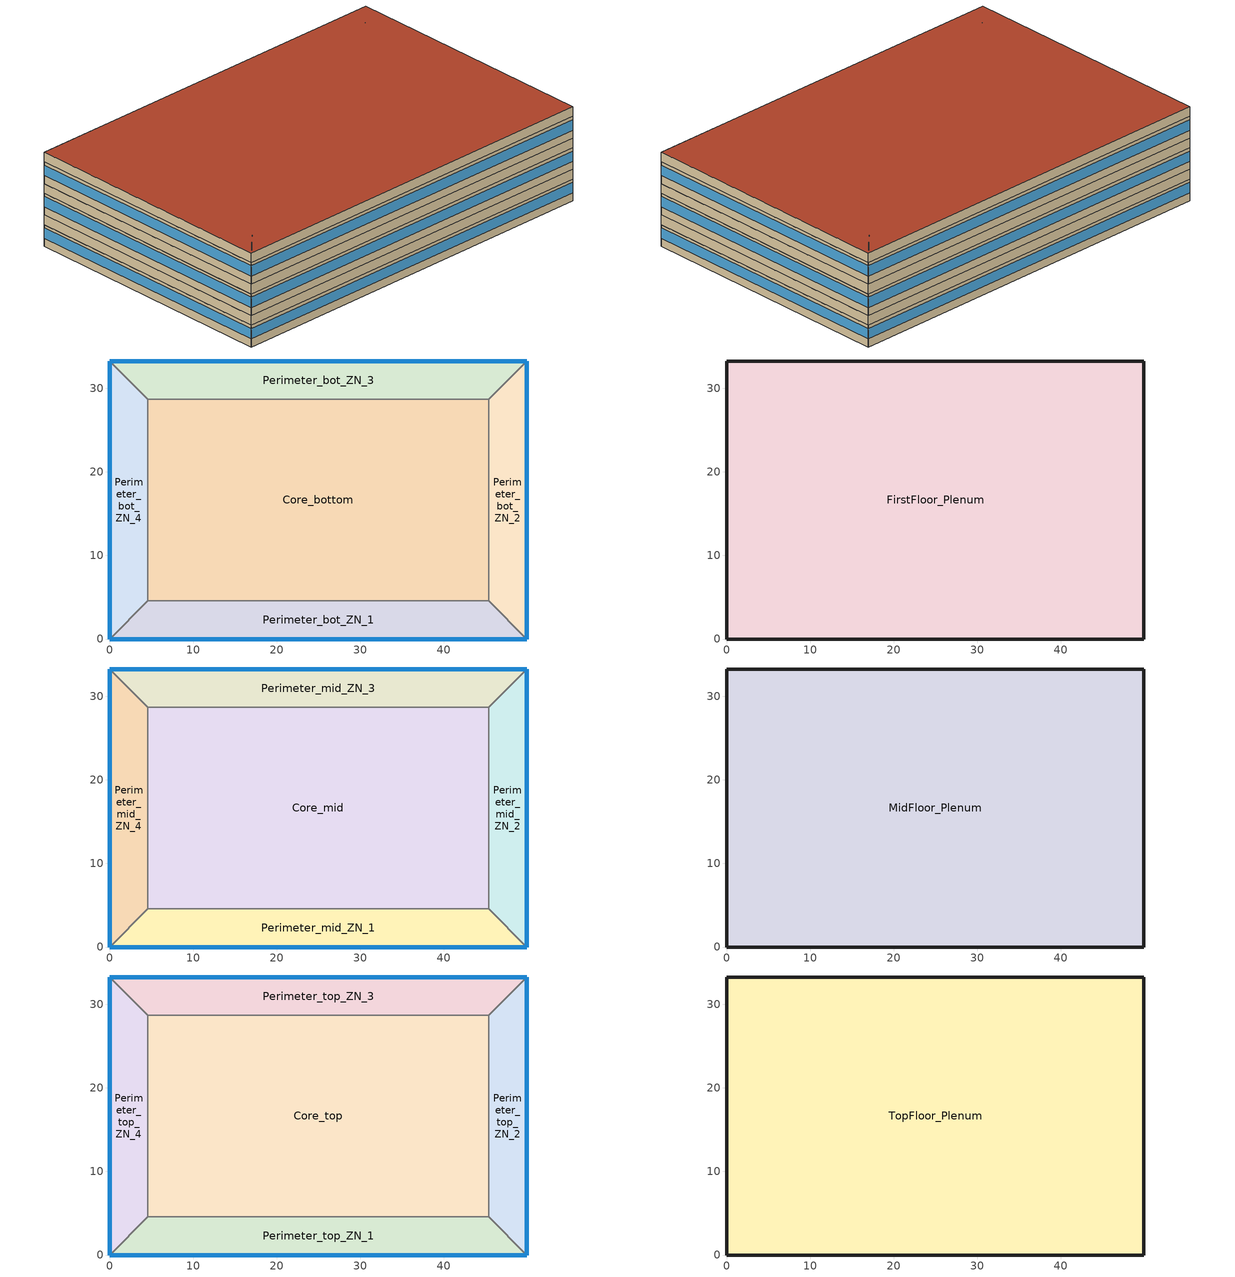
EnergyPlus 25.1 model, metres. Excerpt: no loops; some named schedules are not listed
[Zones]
Core_bottom
 floor ground (ext-slab): 45.34,28.7 45.34,4.57 4.57,4.57 4.57,28.7 z0
 wall to Perimeter_bot_ZN_2 (int-walls): 45.34,4.57 45.34,28.7 z0:2.74
 wall to Perimeter_bot_ZN_3 (int-walls): 45.34,28.7 4.57,28.7 z0:2.74
 wall to Perimeter_bot_ZN_1 (int-walls): 4.57,4.57 45.34,4.57 z0:2.74
 wall to Perimeter_bot_ZN_4 (int-walls): 4.57,28.7 4.57,4.57 z0:2.74
Perimeter_bot_ZN_1
 floor ground (ext-slab): 0,0 4.57,4.57 45.34,4.57 49.91,0 z0
 wall outside (Steel Frame Non-res Ext Wall): 0,0 49.91,0 z0:2.74
 wall to Perimeter_bot_ZN_2 (int-walls): 49.91,0 45.34,4.57 z0:2.74
 wall to Perimeter_bot_ZN_4 (int-walls): 4.57,4.57 0,0 z0:2.74
 window (Window Non-res Fixed): 0,0 49.91,0 z1.02:2.33
Perimeter_bot_ZN_2
 floor ground (ext-slab): 49.91,0 45.34,4.57 45.34,28.7 49.91,33.27 z0
 wall outside (Steel Frame Non-res Ext Wall): 49.91,0 49.91,33.27 z0:2.74
 wall to Perimeter_bot_ZN_3 (int-walls): 49.91,33.27 45.34,28.7 z0:2.74
 window (Window Non-res Fixed): 49.91,0 49.91,33.27 z1.02:2.33
Perimeter_bot_ZN_3
 floor ground (ext-slab): 49.91,33.27 45.34,28.7 4.57,28.7 0,33.27 z0
 wall outside (Steel Frame Non-res Ext Wall): 49.91,33.27 0,33.27 z0:2.74
 wall to Perimeter_bot_ZN_4 (int-walls): 0,33.27 4.57,28.7 z0:2.74
 window (Window Non-res Fixed): 49.91,33.27 0,33.27 z1.02:2.33
Perimeter_bot_ZN_4
 floor ground (ext-slab): 0,33.27 4.57,28.7 4.57,4.57 0,0 z0
 wall outside (Steel Frame Non-res Ext Wall): 0,33.27 0,0 z0:2.74
 window (Window Non-res Fixed): 0,33.27 0,0 z1.02:2.33
FirstFloor_Plenum
 floor to Perimeter_bot_ZN_1 (DropCeiling): 45.34,4.57 49.91,0 0,0 4.57,4.57 z2.74
 floor to Perimeter_bot_ZN_2 (DropCeiling): 49.91,0 45.34,4.57 45.34,28.7 49.91,33.27 z2.74
 floor to Perimeter_bot_ZN_3 (DropCeiling): 0,33.27 49.91,33.27 45.34,28.7 4.57,28.7 z2.74
 floor to Perimeter_bot_ZN_4 (DropCeiling): 4.57,28.7 4.57,4.57 0,0 0,33.27 z2.74
 floor to Core_bottom (DropCeiling): 4.57,4.57 4.57,28.7 45.34,28.7 45.34,4.57 z2.74
 wall outside (Steel Frame Non-res Ext Wall): 49.91,0 49.91,33.27 0,33.27 0,0 49.91,0 z2.74:3.96
Core_mid
 floor to FirstFloor_Plenum (INT-FLOOR-TOPSIDE): 4.57,4.57 4.57,28.7 45.34,28.7 45.34,4.57 z3.96
 wall to Perimeter_mid_ZN_2 (int-walls): 45.34,4.57 45.34,28.7 z3.96:6.71
 wall to Perimeter_mid_ZN_3 (int-walls): 45.34,28.7 4.57,28.7 z3.96:6.71
 wall to Perimeter_mid_ZN_1 (int-walls): 4.57,4.57 45.34,4.57 z3.96:6.71
 wall to Perimeter_mid_ZN_4 (int-walls): 4.57,28.7 4.57,4.57 z3.96:6.71
Perimeter_mid_ZN_1
 floor to FirstFloor_Plenum (INT-FLOOR-TOPSIDE): 0,0 4.57,4.57 45.34,4.57 49.91,0 z3.96
 wall outside (Steel Frame Non-res Ext Wall): 0,0 49.91,0 z3.96:6.71
 wall to Perimeter_mid_ZN_2 (int-walls): 49.91,0 45.34,4.57 z3.96:6.71
 wall to Perimeter_mid_ZN_4 (int-walls): 4.57,4.57 0,0 z3.96:6.71
 window (Window Non-res Fixed): 0,0 49.91,0 z4.98:6.29
Perimeter_mid_ZN_2
 floor to FirstFloor_Plenum (INT-FLOOR-TOPSIDE): 49.91,0 45.34,4.57 45.34,28.7 49.91,33.27 z3.96
 wall outside (Steel Frame Non-res Ext Wall): 49.91,0 49.91,33.27 z3.96:6.71
 wall to Perimeter_mid_ZN_3 (int-walls): 49.91,33.27 45.34,28.7 z3.96:6.71
 window (Window Non-res Fixed): 49.91,0 49.91,33.27 z4.98:6.29
Perimeter_mid_ZN_3
 floor to FirstFloor_Plenum (INT-FLOOR-TOPSIDE): 49.91,33.27 45.34,28.7 4.57,28.7 0,33.27 z3.96
 wall outside (Steel Frame Non-res Ext Wall): 49.91,33.27 0,33.27 z3.96:6.71
 wall to Perimeter_mid_ZN_4 (int-walls): 0,33.27 4.57,28.7 z3.96:6.71
 window (Window Non-res Fixed): 49.91,33.27 0,33.27 z4.98:6.29
Perimeter_mid_ZN_4
 floor to FirstFloor_Plenum (INT-FLOOR-TOPSIDE): 0,33.27 4.57,28.7 4.57,4.57 0,0 z3.96
 wall outside (Steel Frame Non-res Ext Wall): 0,33.27 0,0 z3.96:6.71
 window (Window Non-res Fixed): 0,33.27 0,0 z4.98:6.29
MidFloor_Plenum
 floor to Perimeter_mid_ZN_1 (DropCeiling): 0,0 4.57,4.57 45.34,4.57 49.91,0 z6.71
 floor to Perimeter_mid_ZN_2 (DropCeiling): 49.91,33.27 49.91,0 45.34,4.57 45.34,28.7 z6.71
 floor to Perimeter_mid_ZN_3 (DropCeiling): 49.91,33.27 45.34,28.7 4.57,28.7 0,33.27 z6.71
 floor to Perimeter_mid_ZN_4 (DropCeiling): 0,33.27 4.57,28.7 4.57,4.57 0,0 z6.71
 floor to Core_mid (DropCeiling): 45.34,28.7 45.34,4.57 4.57,4.57 4.57,28.7 z6.71
 wall outside (Steel Frame Non-res Ext Wall): 49.91,0 49.91,33.27 0,33.27 0,0 49.91,0 z6.71:7.92
Core_top
 floor to MidFloor_Plenum (INT-FLOOR-TOPSIDE): 45.34,28.7 45.34,4.57 4.57,4.57 4.57,28.7 z7.92
 wall to Perimeter_top_ZN_2 (int-walls): 45.34,4.57 45.34,28.7 z7.92:10.67
 wall to Perimeter_top_ZN_3 (int-walls): 45.34,28.7 4.57,28.7 z7.92:10.67
 wall to Perimeter_top_ZN_1 (int-walls): 4.57,4.57 45.34,4.57 z7.92:10.67
 wall to Perimeter_top_ZN_4 (int-walls): 4.57,28.7 4.57,4.57 z7.92:10.67
Perimeter_top_ZN_1
 floor to MidFloor_Plenum (INT-FLOOR-TOPSIDE): 0,0 4.57,4.57 45.34,4.57 49.91,0 z7.92
 wall outside (Steel Frame Non-res Ext Wall): 0,0 49.91,0 z7.92:10.67
 wall to Perimeter_top_ZN_2 (int-walls): 49.91,0 45.34,4.57 z7.92:10.67
 wall to Perimeter_top_ZN_4 (int-walls): 4.57,4.57 0,0 z7.92:10.67
 window (Window Non-res Fixed): 0,0 49.91,0 z8.95:10.25
Perimeter_top_ZN_2
 floor to MidFloor_Plenum (INT-FLOOR-TOPSIDE): 49.91,0 45.34,4.57 45.34,28.7 49.91,33.27 z7.92
 wall outside (Steel Frame Non-res Ext Wall): 49.91,0 49.91,33.27 z7.92:10.67
 wall to Perimeter_top_ZN_3 (int-walls): 49.91,33.27 45.34,28.7 z7.92:10.67
 window (Window Non-res Fixed): 49.91,0 49.91,33.27 z8.95:10.25
Perimeter_top_ZN_3
 floor to MidFloor_Plenum (INT-FLOOR-TOPSIDE): 49.91,33.27 45.34,28.7 4.57,28.7 0,33.27 z7.92
 wall outside (Steel Frame Non-res Ext Wall): 49.91,33.27 0,33.27 z7.92:10.67
 wall to Perimeter_top_ZN_4 (int-walls): 0,33.27 4.57,28.7 z7.92:10.67
 window (Window Non-res Fixed): 49.91,33.27 0,33.27 z8.95:10.25
Perimeter_top_ZN_4
 floor to MidFloor_Plenum (INT-FLOOR-TOPSIDE): 0,33.27 4.57,28.7 4.57,4.57 0,0 z7.92
 wall outside (Steel Frame Non-res Ext Wall): 0,33.27 0,0 z7.92:10.67
 window (Window Non-res Fixed): 0,33.27 0,0 z8.95:10.25
TopFloor_Plenum
 floor to Perimeter_top_ZN_1 (DropCeiling): 0,0 4.57,4.57 45.34,4.57 49.91,0 z10.67
 floor to Perimeter_top_ZN_2 (DropCeiling): 49.91,0 45.34,4.57 45.34,28.7 49.91,33.27 z10.67
 floor to Perimeter_top_ZN_3 (DropCeiling): 0,33.27 49.91,33.27 45.34,28.7 4.57,28.7 z10.67
 floor to Perimeter_top_ZN_4 (DropCeiling): 0,0 0,33.27 4.57,28.7 4.57,4.57 z10.67
 floor to Core_top (DropCeiling): 4.57,28.7 45.34,28.7 45.34,4.57 4.57,4.57 z10.67
 wall outside (Steel Frame Non-res Ext Wall): 49.91,0 49.91,33.27 0,33.27 0,0 49.91,0 z10.67:11.89
 roof outside (IEAD Non-res Roof): 49.91,0 49.91,33.27 0,33.27 0,0 z11.89
[Building]
Ref Bldg Medium Office New2004_v1.3_5.0: Loads convergence tolerance value=0.04; Maximum number of warmup days=25; Minimum number of warmup days=6; North axis=0; Solar distribution=FullInteriorAndExterior; Temperature convergence tolerance value=0.2; Terrain=City
[Site:GroundTemperature:BuildingSurface]
19.527, 19.502, 19.536, 19.598, 20.002, 21.64, 22.225, 22.375, 21.449, 20.121, 19.802, 19.633
[Site:Location]
USA IL-CHICAGO-OHARE: Elevation=190; Latitude=41.77; Longitude=-87.75; Time zone=-6
[Site:WaterMainsTemperature]
Annual average outdoor air temperature=9.69; Calculation method=Correlation; Maximum difference in monthly average outdoor air temperatures=28.1
[SizingPeriod:DesignDay] Barometric pressure=99063; Day of month=21; Daylight saving time indicator=No; Humidity condition type=WetBulb; Rain indicator=No; Snow indicator=No; Solar model indicator=ASHRAEClearSky
Name | Daily dry bulb temperature range | Day type | Maximum dry bulb temperature | Month | Sky clearness | Wetbulb or dewpoint at maximum dry bulb | Wind direction | Wind speed
CHICAGO Ann Clg .4% Condns WB=>MDB | 10.7 | SummerDesignDay | 31.2 | 7 | 1 | 25.5 | 230 | 5.3
CHICAGO Ann Htg 99.6% Condns DB | 0 | WinterDesignDay | -20.6 | 1 | 0 | -20.6 | 270 | 4.9
[Construction]
DropCeiling: Std AC02
IEAD Non-res Roof: Roof Membrane, IEAD NonRes Roof Insulation, Metal Decking
INT-FLOOR-TOPSIDE: MAT-CC05 4 HW CONCRETE, CP02 CARPET PAD
InteriorFurnishings: Std Wood 6inch
Steel Frame Non-res Ext Wall: Wood Siding, Steel Frame NonRes Wall Insulation, 1/2IN Gypsum
Window Non-res Fixed: NonRes Fixed Assembly Window
ext-slab: HW CONCRETE, CP02 CARPET PAD
int-walls: 1/2IN Gypsum, 1/2IN Gypsum
[Material] Thermal absorptance=0.9
Name | Conductivity | Density | Roughness | Solar absorptance | Specific heat | Thickness | Visible absorptance
1/2IN Gypsum | 0.16 | 784.9 | Smooth | 0.92 | 830 | 0.0127 | 0.92
HW CONCRETE; MAT-CC05 4 HW CONCRETE | 1.311 | 2240 | Rough | 0.7 | 836.8 | 0.1016 | 0.7
IEAD NonRes Roof Insulation | 0.049 | 265 | MediumRough | 0.7 | 836.8 | 0.127339 | 0.7
Metal Decking | 45.006 | 7680 | MediumSmooth | 0.7 | 418.4 | 0.0015 | 0.3
Roof Membrane | 0.16 | 1121.29 | VeryRough | 0.7 | 1460 | 0.0095 | 0.7
Std AC02 | 0.057 | 288 | MediumSmooth | 0.7 | 1339 | 0.0127 | 0.2
Std Wood 6inch | 0.12 | 540 | MediumSmooth | 0.7 | 1210 | 0.15 | 0.7
Steel Frame NonRes Wall Insulation | 0.049 | 265 | MediumRough | 0.7 | 836.8 | 0.0870565 | 0.7
Wood Siding | 0.11 | 544.62 | MediumSmooth | 0.78 | 1210 | 0.01 | 0.78
[Material:NoMass]
CP02 CARPET PAD: Roughness=VeryRough; Solar absorptance=0.7; Thermal absorptance=0.9; Thermal resistance=0.2165; Visible absorptance=0.8
[WindowMaterial:SimpleGlazingSystem]
NonRes Fixed Assembly Window: Solar heat gain coefficient=0.39; U factor=3.23646
[AirLoopHVAC:ReturnPlenum]
Name | Zone
VAV_1 Return Plenum | FirstFloor_Plenum
VAV_2 Return Plenum | MidFloor_Plenum
VAV_3 Return Plenum | TopFloor_Plenum
[AvailabilityManager:NightCycle] Applicability schedule=ALWAYS_ON; Control type=CycleOnAny; Cycling run time=1800; Cycling run time control type=FixedRunTime; Fan schedule=HVACOperationSchd; Thermostat tolerance=1
VAV_1 Availability Manager; VAV_2 Availability Manager; VAV_3 Availability Manager
[ElectricEquipment] Fraction latent=0; Fraction lost=0; Fraction radiant=0.5
Name | Design level | Design level calculation method | End use subcategory | Schedule | Zone or zonelist or space or spacelist | Watts per floor area
Core_bottom_Elevators_Equip | 32109.9 | EquipmentLevel | Elevators | BLDG_ELEVATORS | Core_bottom
Core_bottom_PlugMisc_Equip |  | Watts/Area | General | BLDG_EQUIP_SCH | Core_bottom | 10.76
Core_mid_PlugMisc_Equip |  | Watts/Area | General | BLDG_EQUIP_SCH | Core_mid | 10.76
Core_top_PlugMisc_Equip |  | Watts/Area | General | BLDG_EQUIP_SCH | Core_top | 10.76
Perimeter_bot_ZN_1_PlugMisc_Equip |  | Watts/Area | General | BLDG_EQUIP_SCH | Perimeter_bot_ZN_1 | 10.76
Perimeter_bot_ZN_2_PlugMisc_Equip |  | Watts/Area | General | BLDG_EQUIP_SCH | Perimeter_bot_ZN_2 | 10.76
Perimeter_bot_ZN_3_PlugMisc_Equip |  | Watts/Area | General | BLDG_EQUIP_SCH | Perimeter_bot_ZN_3 | 10.76
Perimeter_bot_ZN_4_PlugMisc_Equip |  | Watts/Area | General | BLDG_EQUIP_SCH | Perimeter_bot_ZN_4 | 10.76
Perimeter_mid_ZN_1_PlugMisc_Equip |  | Watts/Area | General | BLDG_EQUIP_SCH | Perimeter_mid_ZN_1 | 10.76
Perimeter_mid_ZN_2_PlugMisc_Equip |  | Watts/Area | General | BLDG_EQUIP_SCH | Perimeter_mid_ZN_2 | 10.76
Perimeter_mid_ZN_3_PlugMisc_Equip |  | Watts/Area | General | BLDG_EQUIP_SCH | Perimeter_mid_ZN_3 | 10.76
Perimeter_mid_ZN_4_PlugMisc_Equip |  | Watts/Area | General | BLDG_EQUIP_SCH | Perimeter_mid_ZN_4 | 10.76
Perimeter_top_ZN_1_PlugMisc_Equip |  | Watts/Area | General | BLDG_EQUIP_SCH | Perimeter_top_ZN_1 | 10.76
Perimeter_top_ZN_2_PlugMisc_Equip |  | Watts/Area | General | BLDG_EQUIP_SCH | Perimeter_top_ZN_2 | 10.76
Perimeter_top_ZN_3_PlugMisc_Equip |  | Watts/Area | General | BLDG_EQUIP_SCH | Perimeter_top_ZN_3 | 10.76
Perimeter_top_ZN_4_PlugMisc_Equip |  | Watts/Area | General | BLDG_EQUIP_SCH | Perimeter_top_ZN_4 | 10.76
[Exterior:Lights]
Exterior Facade Lighting: Control option=AstronomicalClock; Design level=14804; End use subcategory=Exterior Facade Lighting; Schedule=ALWAYS_ON
[InternalMass] Construction=InteriorFurnishings
Name | Zone or zonelist | Surface area
Core_bottom Internal Mass | Core_bottom | 1967.07
Core_mid Internal Mass | Core_mid | 1967.07
Core_top Internal Mass | Core_top | 1967.07
Perimeter_bot_ZN_1 Internal Mass | Perimeter_bot_ZN_1 | 414.6763
Perimeter_bot_ZN_2 Internal Mass | Perimeter_bot_ZN_2 | 262.5244
Perimeter_bot_ZN_3 Internal Mass | Perimeter_bot_ZN_3 | 414.6763
Perimeter_bot_ZN_4 Internal Mass | Perimeter_bot_ZN_4 | 262.5072
Perimeter_mid_ZN_1 Internal Mass | Perimeter_mid_ZN_1 | 414.6763
Perimeter_mid_ZN_2 Internal Mass | Perimeter_mid_ZN_2 | 262.5244
Perimeter_mid_ZN_3 Internal Mass | Perimeter_mid_ZN_3 | 414.6763
Perimeter_mid_ZN_4 Internal Mass | Perimeter_mid_ZN_4 | 262.5072
Perimeter_top_ZN_1 Internal Mass | Perimeter_top_ZN_1 | 414.6763
Perimeter_top_ZN_2 Internal Mass | Perimeter_top_ZN_2 | 262.5244
Perimeter_top_ZN_3 Internal Mass | Perimeter_top_ZN_3 | 414.6763
Perimeter_top_ZN_4 Internal Mass | Perimeter_top_ZN_4 | 262.5072
[Lights] Design level calculation method=Watts/Area; End use subcategory=General; Fraction radiant=0.4; Fraction replaceable=1; Fraction visible=0.2; Return air fraction=0.4; Return air fraction calculated from plenum temperature=No; Schedule=BLDG_LIGHT_SCH; Watts per floor area=10.76
Name | Zone or zonelist or space or spacelist
Core_bottom_Lights | Core_bottom
Core_mid_Lights | Core_mid
Core_top_Lights | Core_top
Perimeter_bot_ZN_1_Lights | Perimeter_bot_ZN_1
Perimeter_bot_ZN_2_Lights | Perimeter_bot_ZN_2
Perimeter_bot_ZN_3_Lights | Perimeter_bot_ZN_3
Perimeter_bot_ZN_4_Lights | Perimeter_bot_ZN_4
Perimeter_mid_ZN_1_Lights | Perimeter_mid_ZN_1
Perimeter_mid_ZN_2_Lights | Perimeter_mid_ZN_2
Perimeter_mid_ZN_3_Lights | Perimeter_mid_ZN_3
Perimeter_mid_ZN_4_Lights | Perimeter_mid_ZN_4
Perimeter_top_ZN_1_Lights | Perimeter_top_ZN_1
Perimeter_top_ZN_2_Lights | Perimeter_top_ZN_2
Perimeter_top_ZN_3_Lights | Perimeter_top_ZN_3
Perimeter_top_ZN_4_Lights | Perimeter_top_ZN_4
[People] Activity level schedule=ACTIVITY_SCH; Air velocity schedule=AIR_VELO_SCH; Clothing insulation calculation method=ClothingInsulationSchedule; Clothing insulation schedule=CLOTHING_SCH; Enable ashrae 55 comfort warnings=No; Fraction radiant=0.3; Mean radiant temperature calculation type=EnclosureAveraged; Number of people calculation method=Area/Person; Number of people schedule=BLDG_OCC_SCH; Sensible heat fraction=Autocalculate; Thermal comfort model 1 type=Fanger; Work efficiency schedule=WORK_EFF_SCH; Floor area per person=18.58
Name | Zone or zonelist or space or spacelist
Core_bottom People | Core_bottom
Core_mid People | Core_mid
Core_top People | Core_top
Perimeter_bot_ZN_1 People | Perimeter_bot_ZN_1
Perimeter_bot_ZN_2 People | Perimeter_bot_ZN_2
Perimeter_bot_ZN_3 People | Perimeter_bot_ZN_3
Perimeter_bot_ZN_4 People | Perimeter_bot_ZN_4
Perimeter_mid_ZN_1 People | Perimeter_mid_ZN_1
Perimeter_mid_ZN_2 People | Perimeter_mid_ZN_2
Perimeter_mid_ZN_3 People | Perimeter_mid_ZN_3
Perimeter_mid_ZN_4 People | Perimeter_mid_ZN_4
Perimeter_top_ZN_1 People | Perimeter_top_ZN_1
Perimeter_top_ZN_2 People | Perimeter_top_ZN_2
Perimeter_top_ZN_3 People | Perimeter_top_ZN_3
Perimeter_top_ZN_4 People | Perimeter_top_ZN_4
[UtilityCost:Charge:Block] Category variable=EnergyCharges; Season=Annual; Source variable=totalEnergy
Name | Block 1 cost per unit value or variable | Block 2 cost per unit value or variable | Block 3 cost per unit value or variable | Block 4 cost per unit value or variable | Block size 1 value or variable | Block size 2 value or variable | Block size 3 value or variable | Block size 4 value or variable | Tariff | Utility cost charge block | Block size multiplier value or variable
UtilityCost:Charge:Block 1 | 0.108222 | 0.087021 | 0.07842 | 0.05832 | 300 | 700 | 1500 | remaining | PSI_LLF_LowLoadFactorService | AnnualEnergyCharge
UtilityCost:Charge:Block 2 | 0 | 0.051773 | 0.046965 |  | 190 | 110 | remaining |  | PSI_LLF_LowLoadFactorService | AnnualDemandBaseCharge | TotalDemand
UtilityCost:Charge:Block 3 | 0.082409 | 0.072873 | 0.061696 | 0.041179 | 300 | 700 | 1500 | remaining | PSI_CS_CommercialElectricService | AnnualEnergyCharge
[UtilityCost:Charge:Simple] Season=Annual
Name | Category variable | Cost per unit value or variable | Source variable | Tariff | Utility cost charge simple
UtilityCost:Charge:Simple 1 | EnergyCharges | 0.002028 | totalEnergy | PSI_LLF_LowLoadFactorService | FuelCostAdjustEnergyCharge
UtilityCost:Charge:Simple 2 | EnergyCharges | 0.000536 | totalEnergy | PSI_LLF_LowLoadFactorService | QualPollutionControlAdjustEnergyCharge
UtilityCost:Charge:Simple 3 | EnergyCharges | 0.001127 | totalEnergy | PSI_LLF_LowLoadFactorService | SoxNoxRiderAdjustEnergyCharge
UtilityCost:Charge:Simple 4 | EnergyCharges | -0.00037 | totalEnergy | PSI_LLF_LowLoadFactorService | DSMRiderAdjustEnergyCharge
UtilityCost:Charge:Simple 5 | EnergyCharges | -3.1e-05 | totalEnergy | PSI_LLF_LowLoadFactorService | PurchPowerTrackerAdjustEnergyCharge
UtilityCost:Charge:Simple 6 | EnergyCharges | -0.000216 | totalEnergy | PSI_LLF_LowLoadFactorService | MidwestISOAdjustEnergyCharge
UtilityCost:Charge:Simple 7 | EnergyCharges | 0.000833 | totalEnergy | PSI_LLF_LowLoadFactorService | CleanCoalRiderEnergyCharge
UtilityCost:Charge:Simple 8 | Taxes | 0.08 | SubTotal | PSI_LLF_LowLoadFactorService | TaxofeightPercent
UtilityCost:Charge:Simple 9 | EnergyCharges | 0.002028 | totalEnergy | PSI_CS_CommercialElectricService | FuelCostAdjustEnergyCharge
UtilityCost:Charge:Simple 10 | EnergyCharges | 0.000536 | totalEnergy | PSI_CS_CommercialElectricService | QualPollutionControlAdjustEnergyCharge
UtilityCost:Charge:Simple 11 | EnergyCharges | 0.001127 | totalEnergy | PSI_CS_CommercialElectricService | SoxNoxRiderAdjustEnergyCharge
UtilityCost:Charge:Simple 12 | EnergyCharges | 2.1e-05 | totalEnergy | PSI_CS_CommercialElectricService | DSMRiderAdjustEnergyCharge
UtilityCost:Charge:Simple 13 | EnergyCharges | 3.4e-05 | totalEnergy | PSI_CS_CommercialElectricService | PurchPowerTrackerAdjustEnergyCharge
[Zone] Floor area=Autocalculate; Multiplier=1; Type=1
Name | Part of total floor area
Core_bottom; Core_mid; Core_top; Perimeter_bot_ZN_1; Perimeter_bot_ZN_2; Perimeter_bot_ZN_3; Perimeter_bot_ZN_4; Perimeter_mid_ZN_1; Perimeter_mid_ZN_2; Perimeter_mid_ZN_3; Perimeter_mid_ZN_4; Perimeter_top_ZN_1; Perimeter_top_ZN_2; Perimeter_top_ZN_3; Perimeter_top_ZN_4 | Yes
FirstFloor_Plenum; MidFloor_Plenum; TopFloor_Plenum | No
[ZoneInfiltration:DesignFlowRate] Constant term coefficient=1; Design flow rate calculation method=Flow/ExteriorArea; Flow rate per exterior surface area=0.000302; Schedule=INFIL_QUARTER_ON_SCH; Temperature term coefficient=0; Velocity squared term coefficient=0; Velocity term coefficient=0
Name | Zone or zonelist or space or spacelist
FirstFloor_Plenum_Infiltration | FirstFloor_Plenum
MidFloor_Plenum_Infiltration | MidFloor_Plenum
Perimeter_bot_ZN_1_Infiltration | Perimeter_bot_ZN_1
Perimeter_bot_ZN_2_Infiltration | Perimeter_bot_ZN_2
Perimeter_bot_ZN_3_Infiltration | Perimeter_bot_ZN_3
Perimeter_bot_ZN_4_Infiltration | Perimeter_bot_ZN_4
Perimeter_mid_ZN_1_Infiltration | Perimeter_mid_ZN_1
Perimeter_mid_ZN_2_Infiltration | Perimeter_mid_ZN_2
Perimeter_mid_ZN_3_Infiltration | Perimeter_mid_ZN_3
Perimeter_mid_ZN_4_Infiltration | Perimeter_mid_ZN_4
Perimeter_top_ZN_1_Infiltration | Perimeter_top_ZN_1
Perimeter_top_ZN_2_Infiltration | Perimeter_top_ZN_2
Perimeter_top_ZN_3_Infiltration | Perimeter_top_ZN_3
Perimeter_top_ZN_4_Infiltration | Perimeter_top_ZN_4
TopFloor_Plenum_Infiltration | TopFloor_Plenum
